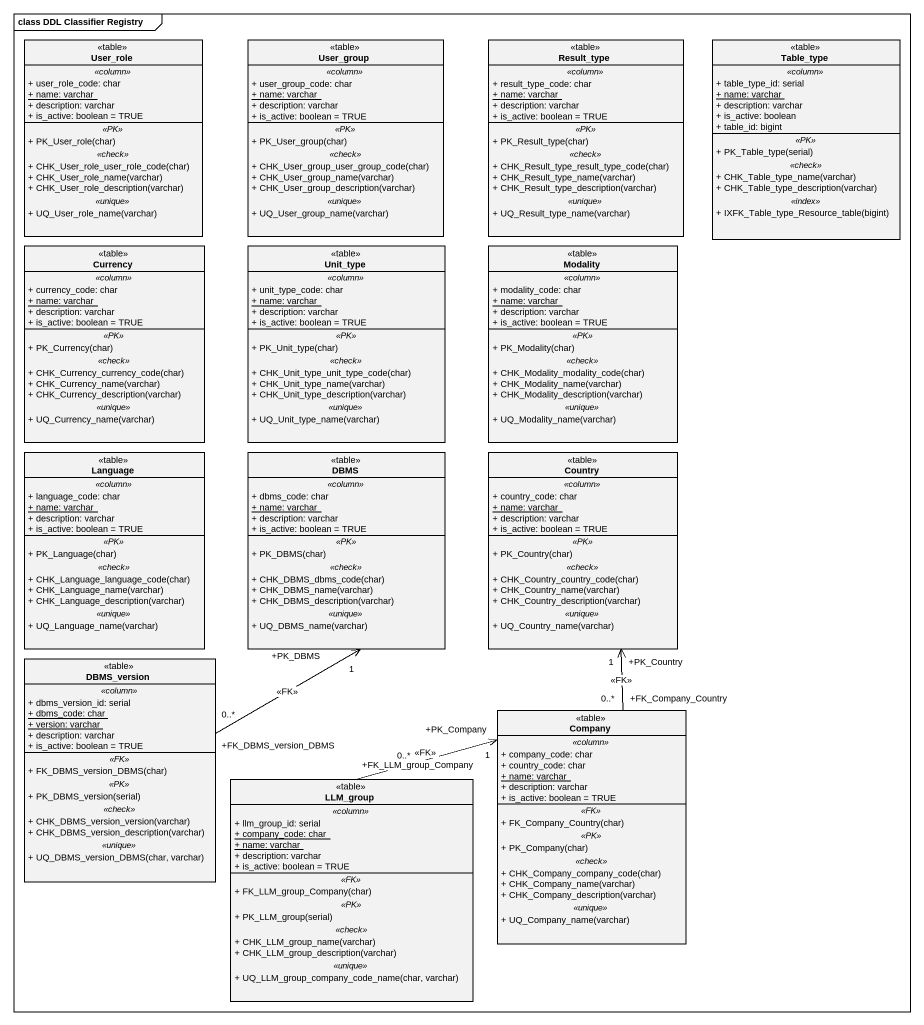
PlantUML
@startuml
mainframe class DDL Classifier Registry
hide circle
hide empty members
skinparam classAttributeIconSize 0
class User_role <<table>> {
  .. <<column>> ..
  + user_role_code: char
  {static} + name: varchar
  + description: varchar
  + is_active: boolean = TRUE
  .. <<PK>> ..
  + PK_User_role(char)
  .. <<check>> ..
  + CHK_User_role_user_role_code(char)
  + CHK_User_role_name(varchar)
  + CHK_User_role_description(varchar)
  .. <<unique>> ..
  + UQ_User_role_name(varchar)
}
class User_group <<table>> {
  .. <<column>> ..
  + user_group_code: char
  {static} + name: varchar
  + description: varchar
  + is_active: boolean = TRUE
  .. <<PK>> ..
  + PK_User_group(char)
  .. <<check>> ..
  + CHK_User_group_user_group_code(char)
  + CHK_User_group_name(varchar)
  + CHK_User_group_description(varchar)
  .. <<unique>> ..
  + UQ_User_group_name(varchar)
}
class Result_type <<table>> {
  .. <<column>> ..
  + result_type_code: char
  {static} + name: varchar
  + description: varchar
  + is_active: boolean = TRUE
  .. <<PK>> ..
  + PK_Result_type(char)
  .. <<check>> ..
  + CHK_Result_type_result_type_code(char)
  + CHK_Result_type_name(varchar)
  + CHK_Result_type_description(varchar)
  .. <<unique>> ..
  + UQ_Result_type_name(varchar)
}
class Table_type <<table>> {
  .. <<column>> ..
  + table_type_id: serial
  {static} + name: varchar
  + description: varchar
  + is_active: boolean
  + table_id: bigint
  .. <<PK>> ..
  + PK_Table_type(serial)
  .. <<check>> ..
  + CHK_Table_type_name(varchar)
  + CHK_Table_type_description(varchar)
  .. <<index>> ..
  + IXFK_Table_type_Resource_table(bigint)
}
class Currency <<table>> {
  .. <<column>> ..
  + currency_code: char
  {static} + name: varchar
  + description: varchar
  + is_active: boolean = TRUE
  .. <<PK>> ..
  + PK_Currency(char)
  .. <<check>> ..
  + CHK_Currency_currency_code(char)
  + CHK_Currency_name(varchar)
  + CHK_Currency_description(varchar)
  .. <<unique>> ..
  + UQ_Currency_name(varchar)
}
class Unit_type <<table>> {
  .. <<column>> ..
  + unit_type_code: char
  {static} + name: varchar
  + description: varchar
  + is_active: boolean = TRUE
  .. <<PK>> ..
  + PK_Unit_type(char)
  .. <<check>> ..
  + CHK_Unit_type_unit_type_code(char)
  + CHK_Unit_type_name(varchar)
  + CHK_Unit_type_description(varchar)
  .. <<unique>> ..
  + UQ_Unit_type_name(varchar)
}
class Modality <<table>> {
  .. <<column>> ..
  + modality_code: char
  {static} + name: varchar
  + description: varchar
  + is_active: boolean = TRUE
  .. <<PK>> ..
  + PK_Modality(char)
  .. <<check>> ..
  + CHK_Modality_modality_code(char)
  + CHK_Modality_name(varchar)
  + CHK_Modality_description(varchar)
  .. <<unique>> ..
  + UQ_Modality_name(varchar)
}
class Language <<table>> {
  .. <<column>> ..
  + language_code: char
  {static} + name: varchar
  + description: varchar
  + is_active: boolean = TRUE
  .. <<PK>> ..
  + PK_Language(char)
  .. <<check>> ..
  + CHK_Language_language_code(char)
  + CHK_Language_name(varchar)
  + CHK_Language_description(varchar)
  .. <<unique>> ..
  + UQ_Language_name(varchar)
}
class DBMS <<table>> {
  .. <<column>> ..
  + dbms_code: char
  {static} + name: varchar
  + description: varchar
  + is_active: boolean = TRUE
  .. <<PK>> ..
  + PK_DBMS(char)
  .. <<check>> ..
  + CHK_DBMS_dbms_code(char)
  + CHK_DBMS_name(varchar)
  + CHK_DBMS_description(varchar)
  .. <<unique>> ..
  + UQ_DBMS_name(varchar)
}
class Country <<table>> {
  .. <<column>> ..
  + country_code: char
  {static} + name: varchar
  + description: varchar
  + is_active: boolean = TRUE
  .. <<PK>> ..
  + PK_Country(char)
  .. <<check>> ..
  + CHK_Country_country_code(char)
  + CHK_Country_name(varchar)
  + CHK_Country_description(varchar)
  .. <<unique>> ..
  + UQ_Country_name(varchar)
}
class DBMS_version <<table>> {
  .. <<column>> ..
  + dbms_version_id: serial
  {static} + dbms_code: char
  {static} + version: varchar
  + description: varchar
  + is_active: boolean = TRUE
  .. <<FK>> ..
  + FK_DBMS_version_DBMS(char)
  .. <<PK>> ..
  + PK_DBMS_version(serial)
  .. <<check>> ..
  + CHK_DBMS_version_version(varchar)
  + CHK_DBMS_version_description(varchar)
  .. <<unique>> ..
  + UQ_DBMS_version_DBMS(char, varchar)
}
class Company <<table>> {
  .. <<column>> ..
  + company_code: char
  + country_code: char
  {static} + name: varchar
  + description: varchar
  + is_active: boolean = TRUE
  .. <<FK>> ..
  + FK_Company_Country(char)
  .. <<PK>> ..
  + PK_Company(char)
  .. <<check>> ..
  + CHK_Company_company_code(char)
  + CHK_Company_name(varchar)
  + CHK_Company_description(varchar)
  .. <<unique>> ..
  + UQ_Company_name(varchar)
}
class LLM_group <<table>> {
  .. <<column>> ..
  + llm_group_id: serial
  {static} + company_code: char
  {static} + name: varchar
  + description: varchar
  + is_active: boolean = TRUE
  .. <<FK>> ..
  + FK_LLM_group_Company(char)
  .. <<PK>> ..
  + PK_LLM_group(serial)
  .. <<check>> ..
  + CHK_LLM_group_name(varchar)
  + CHK_LLM_group_description(varchar)
  .. <<unique>> ..
  + UQ_LLM_group_company_code_name(char, varchar)
}
DBMS_version "+FK_DBMS_version_DBMS\n0..*" -up-> "+PK_DBMS\n1" DBMS : <<FK>>
Company "+FK_Company_Country\n0..*" -up-> "+PK_Country\n1" Country : <<FK>>
LLM_group "+FK_LLM_group_Company\n0..*" -right-> "+PK_Company\n1" Company : <<FK>>
@enduml
